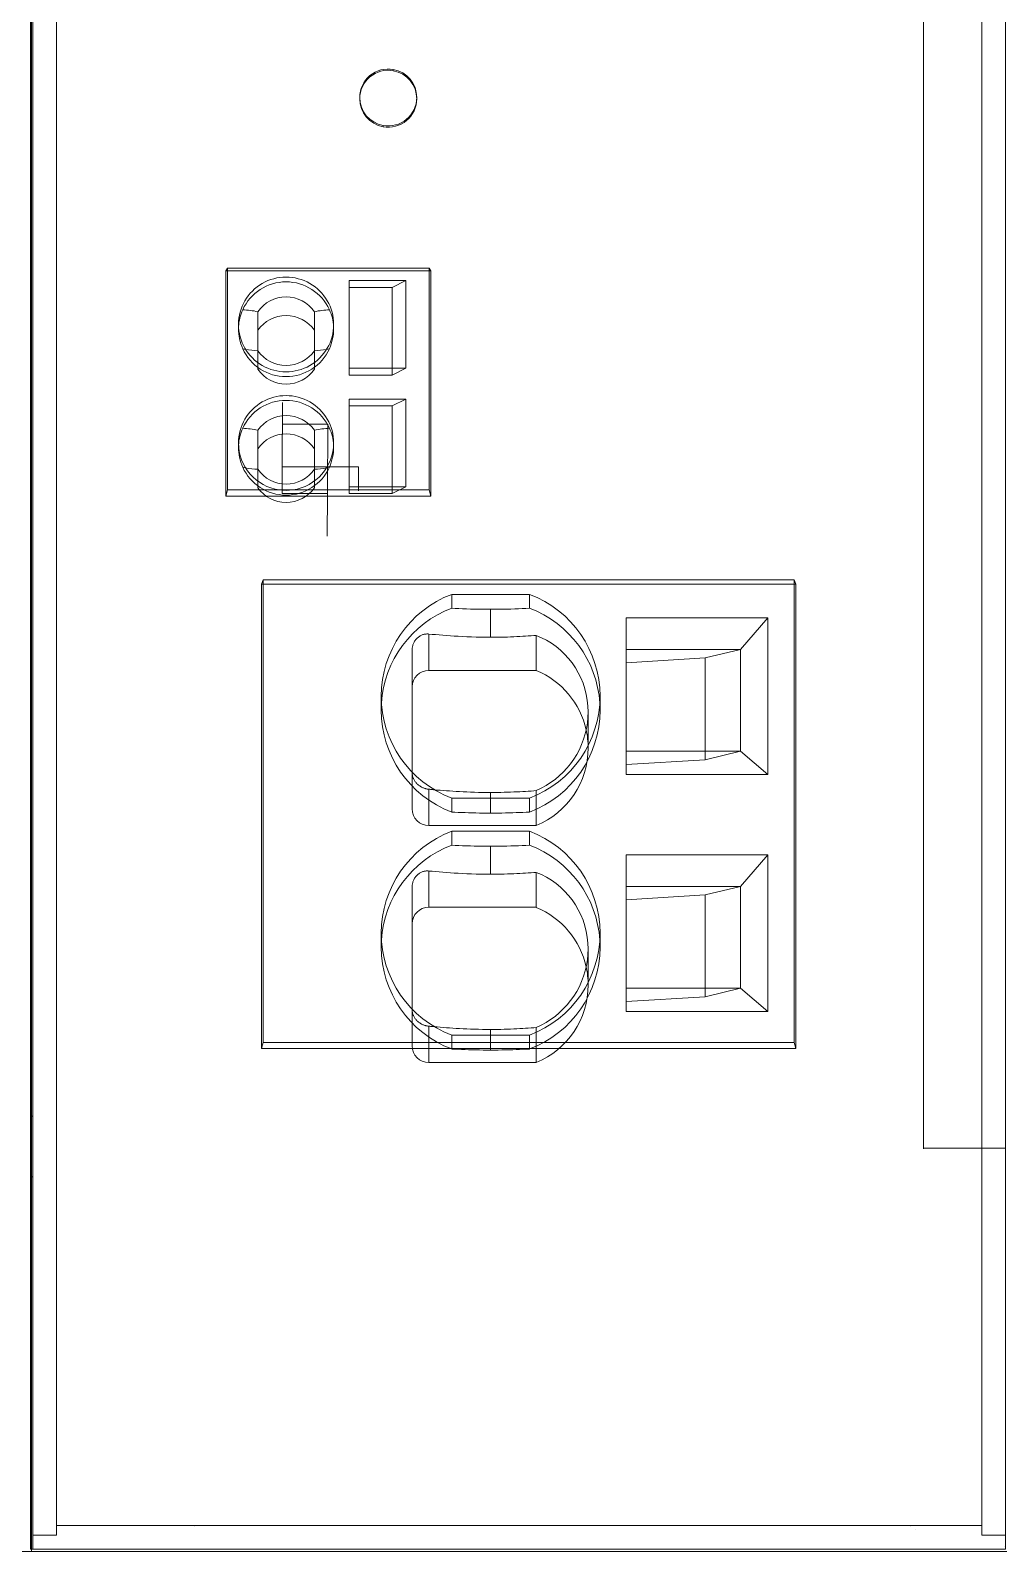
# Model space of a CAD drawing. Header units: millimetres. Extents: x 4137 to 6698, y 1400 to 3585.
# Drawn here: x 4510.7 to 4551.7, y 2530.6 to 2594.6 of the extents above; entities that cross this region are included whole.
import ezdxf

# ---------------------------------------------------------------- set-up
doc = ezdxf.new("R2010")
doc.units = ezdxf.units.MM
doc.layers.add('000-SI-Oprema', color=30, linetype='Continuous', lineweight=0)

msp = doc.modelspace()

# ---------------------------------------------------------------- linework, layer by layer
at = {"layer": '000-SI-Oprema', "color": 0, "linetype": 'ByBlock', "lineweight": 0}
for p, q in [((4510.68, 2660.745), (4510.68, 2530.745)), ((4510.68, 2549.295), (4510.68, 2660.745)), ((4510.728, 2530.646), (4510.728, 2660.646)), ((4510.728, 2549.195), (4510.728, 2660.646)), ((4510.728, 2660.646), (4510.728, 2530.646)), ((4510.728, 2549.195), (4510.728, 2660.646)), ((4510.776, 2660.546), (4510.776, 2547.605)), ((4548.226, 2660.546), (4548.226, 2547.605)), ((4551.676, 2660.546), (4551.676, 2547.604)), ((4511.776, 2660.044), (4511.776, 2548.761)), ((4550.676, 2548.761), (4550.676, 2660.071)), ((4525.937, 2592.897), (4525.937, 2592.951)), ((4524.523, 2591.774), (4524.523, 2591.721)), ((4526.923, 2591.774), (4526.923, 2591.721)), ((4525.508, 2590.544), (4525.508, 2590.598)), ((4518.889, 2584.487), (4518.964, 2584.596)), ((4518.964, 2584.487), (4518.889, 2584.487)), ((4518.889, 2584.487), (4518.889, 2575.02)), ((4518.964, 2584.596), (4527.437, 2584.596)), ((4518.964, 2575.277), (4518.964, 2584.596)), ((4527.437, 2584.487), (4518.964, 2584.487)), ((4527.512, 2584.487), (4527.437, 2584.596)), ((4527.437, 2584.596), (4527.437, 2575.277)), ((4527.512, 2584.487), (4527.437, 2584.487)), ((4527.512, 2575.02), (4527.512, 2584.487)), ((4524.078, 2584.074), (4524.078, 2580.388)), ((4526.461, 2584.074), (4524.078, 2584.074)), ((4525.886, 2583.789), (4524.078, 2583.789)), ((4526.461, 2584.074), (4525.886, 2583.789)), ((4525.886, 2583.789), (4525.886, 2580.388)), ((4526.461, 2584.074), (4526.461, 2580.388)), ((4519.428, 2582.053), (4519.428, 2582.231)), ((4520.238, 2581.125), (4520.238, 2582.767)), ((4522.617, 2582.767), (4522.617, 2581.125)), ((4523.428, 2582.053), (4523.428, 2582.231)), ((4520.238, 2581.125), (4520.238, 2580.348)), ((4522.617, 2581.125), (4522.617, 2580.348)), ((4526.461, 2580.388), (4524.078, 2580.388)), ((4524.078, 2580.103), (4524.078, 2580.388)), ((4525.886, 2580.388), (4525.886, 2580.103)), ((4525.886, 2580.103), (4526.461, 2580.388)), ((4525.886, 2580.103), (4524.078, 2580.103)), ((4524.078, 2579.093), (4524.078, 2575.407)), ((4526.461, 2579.093), (4524.078, 2579.093)), ((4526.461, 2579.093), (4525.886, 2578.808)), ((4526.461, 2579.093), (4526.461, 2575.407)), ((4521.275, 2578.946), (4521.262, 2576.246)), ((4521.275, 2578.946), (4521.275, 2578.946)), ((4525.886, 2578.808), (4524.078, 2578.808)), ((4525.886, 2578.808), (4525.886, 2575.407)), ((4520.238, 2576.144), (4520.238, 2577.786)), ((4521.271, 2578.039), (4523.179, 2578.039)), ((4522.617, 2577.786), (4522.617, 2576.144)), ((4523.166, 2575.131), (4523.179, 2578.039)), ((4519.428, 2577.072), (4519.428, 2577.25)), ((4523.428, 2577.072), (4523.428, 2577.25)), ((4520.238, 2575.367), (4520.238, 2576.144)), ((4521.258, 2575.282), (4521.262, 2576.246)), ((4521.262, 2576.246), (4521.262, 2576.246)), ((4521.262, 2576.246), (4524.475, 2576.246)), ((4522.617, 2575.367), (4522.617, 2576.144)), ((4524.475, 2576.246), (4524.475, 2576.246)), ((4524.475, 2576.246), (4524.475, 2575.282)), ((4518.964, 2575.277), (4518.889, 2575.02)), ((4527.437, 2575.277), (4518.964, 2575.277)), ((4521.257, 2575.131), (4521.258, 2575.282)), ((4526.461, 2575.407), (4524.078, 2575.407)), ((4524.078, 2575.122), (4524.078, 2575.407)), ((4524.475, 2575.282), (4524.475, 2575.239)), ((4525.886, 2575.407), (4525.886, 2575.122)), ((4525.886, 2575.122), (4526.461, 2575.407)), ((4527.512, 2575.02), (4527.437, 2575.277)), ((4518.889, 2575.02), (4527.512, 2575.02)), ((4523.166, 2575.131), (4521.257, 2575.131)), ((4523.158, 2573.329), (4523.166, 2575.082)), ((4523.166, 2575.131), (4523.166, 2575.082)), ((4525.886, 2575.122), (4524.078, 2575.122)), ((4520.464, 2571.493), (4520.388, 2571.308)), ((4520.464, 2571.493), (4520.464, 2552.053)), ((4520.464, 2571.493), (4542.787, 2571.493)), ((4542.787, 2571.493), (4542.863, 2571.308)), ((4542.787, 2571.493), (4542.787, 2552.053)), ((4520.39, 2551.796), (4520.388, 2571.308)), ((4520.388, 2571.308), (4520.464, 2571.308)), ((4520.464, 2571.308), (4542.787, 2571.308)), ((4531.662, 2570.886), (4528.394, 2570.886)), ((4528.394, 2570.886), (4528.394, 2570.302)), ((4531.662, 2570.886), (4531.662, 2570.302)), ((4542.787, 2571.308), (4542.863, 2571.308)), ((4542.862, 2551.796), (4542.863, 2571.308)), ((4528.394, 2570.302), (4528.543, 2570.295)), ((4528.543, 2570.295), (4528.696, 2570.288)), ((4528.696, 2570.288), (4528.852, 2570.281)), ((4528.852, 2570.281), (4529.012, 2570.275)), ((4529.012, 2570.275), (4529.175, 2570.27)), ((4529.175, 2570.27), (4529.341, 2570.265)), ((4529.341, 2570.265), (4529.51, 2570.262)), ((4529.51, 2570.262), (4529.682, 2570.259)), ((4529.682, 2570.259), (4529.854, 2570.258)), ((4529.854, 2570.258), (4530.028, 2570.257)), ((4530.028, 2570.257), (4530.201, 2570.258)), ((4530.028, 2569.081), (4530.028, 2570.257)), ((4530.201, 2570.258), (4530.374, 2570.259)), ((4530.374, 2570.259), (4530.545, 2570.262)), ((4530.545, 2570.262), (4530.714, 2570.265)), ((4530.714, 2570.265), (4530.88, 2570.27)), ((4530.88, 2570.27), (4531.043, 2570.275)), ((4531.043, 2570.275), (4531.203, 2570.281)), ((4531.203, 2570.281), (4531.359, 2570.288)), ((4531.359, 2570.288), (4531.512, 2570.295)), ((4531.512, 2570.295), (4531.662, 2570.302)), ((4535.728, 2563.311), (4535.728, 2569.895)), ((4541.682, 2569.895), (4535.728, 2569.895)), ((4540.528, 2568.57), (4541.682, 2569.895)), ((4541.682, 2569.895), (4541.682, 2563.311)), ((4526.773, 2568.788), (4526.763, 2568.757)), ((4526.785, 2568.819), (4526.773, 2568.788)), ((4526.799, 2568.85), (4526.785, 2568.819)), ((4526.815, 2568.882), (4526.799, 2568.85)), ((4526.832, 2568.912), (4526.815, 2568.882)), ((4526.852, 2568.943), (4526.832, 2568.912)), ((4526.873, 2568.972), (4526.852, 2568.943)), ((4526.896, 2569.001), (4526.873, 2568.972)), ((4526.921, 2569.029), (4526.896, 2569.001)), ((4526.947, 2569.055), (4526.921, 2569.029)), ((4526.975, 2569.079), (4526.947, 2569.055)), ((4527.003, 2569.101), (4526.975, 2569.079)), ((4527.032, 2569.121), (4527.003, 2569.101)), ((4527.061, 2569.139), (4527.032, 2569.121)), ((4527.091, 2569.155), (4527.061, 2569.139)), ((4527.121, 2569.17), (4527.091, 2569.155)), ((4527.151, 2569.182), (4527.121, 2569.17)), ((4527.181, 2569.192), (4527.151, 2569.182)), ((4527.21, 2569.201), (4527.181, 2569.192)), ((4527.239, 2569.208), (4527.21, 2569.201)), ((4527.267, 2569.213), (4527.239, 2569.208)), ((4527.295, 2569.217), (4527.267, 2569.213)), ((4527.323, 2569.219), (4527.295, 2569.217)), ((4527.35, 2569.221), (4527.323, 2569.219)), ((4527.376, 2569.221), (4527.35, 2569.221)), ((4527.402, 2569.22), (4527.376, 2569.221)), ((4527.428, 2569.218), (4527.402, 2569.22)), ((4527.428, 2569.218), (4527.571, 2569.205)), ((4527.428, 2569.218), (4527.428, 2567.691)), ((4527.571, 2569.205), (4527.716, 2569.192)), ((4527.716, 2569.192), (4527.865, 2569.179)), ((4527.865, 2569.179), (4528.017, 2569.167)), ((4528.017, 2569.167), (4528.174, 2569.155)), ((4528.174, 2569.155), (4528.334, 2569.144)), ((4528.334, 2569.144), (4528.499, 2569.133)), ((4528.499, 2569.133), (4528.67, 2569.122)), ((4528.67, 2569.122), (4528.847, 2569.112)), ((4528.847, 2569.112), (4529.03, 2569.104)), ((4529.03, 2569.104), (4529.218, 2569.096)), ((4529.218, 2569.096), (4529.414, 2569.09)), ((4529.414, 2569.09), (4529.615, 2569.085)), ((4529.615, 2569.085), (4529.82, 2569.082)), ((4529.82, 2569.082), (4530.028, 2569.081)), ((4530.028, 2569.081), (4530.172, 2569.082)), ((4530.172, 2569.082), (4530.315, 2569.083)), ((4530.315, 2569.083), (4530.457, 2569.086)), ((4530.457, 2569.086), (4530.598, 2569.089)), ((4530.598, 2569.089), (4530.735, 2569.093)), ((4530.735, 2569.093), (4530.869, 2569.097)), ((4530.869, 2569.097), (4531, 2569.103)), ((4531, 2569.103), (4531.128, 2569.109)), ((4531.128, 2569.109), (4531.253, 2569.115)), ((4531.253, 2569.115), (4531.376, 2569.122)), ((4531.376, 2569.122), (4531.495, 2569.129)), ((4531.495, 2569.129), (4531.612, 2569.136)), ((4531.612, 2569.136), (4531.726, 2569.144)), ((4531.726, 2569.144), (4531.838, 2569.152)), ((4531.838, 2569.152), (4531.948, 2569.16)), ((4531.948, 2569.16), (4531.948, 2567.691)), ((4532.168, 2569.064), (4531.948, 2569.16)), ((4532.38, 2568.953), (4532.168, 2569.064)), ((4532.585, 2568.828), (4532.38, 2568.953)), ((4532.78, 2568.689), (4532.585, 2568.828)), ((4526.729, 2568.577), (4526.728, 2568.549)), ((4526.728, 2568.549), (4526.728, 2568.522)), ((4526.728, 2568.344), (4526.728, 2568.522)), ((4526.728, 2568.163), (4526.728, 2568.344)), ((4526.728, 2567.979), (4526.728, 2568.163)), ((4526.732, 2568.606), (4526.729, 2568.577)), ((4526.736, 2568.635), (4526.732, 2568.606)), ((4526.74, 2568.665), (4526.736, 2568.635)), ((4526.746, 2568.695), (4526.74, 2568.665)), ((4526.754, 2568.726), (4526.746, 2568.695)), ((4526.763, 2568.757), (4526.754, 2568.726)), ((4532.965, 2568.536), (4532.78, 2568.689)), ((4533.14, 2568.37), (4532.965, 2568.536)), ((4533.303, 2568.192), (4533.14, 2568.37)), ((4533.454, 2568.002), (4533.303, 2568.192)), ((4535.728, 2568.57), (4540.528, 2568.57)), ((4539.043, 2568.215), (4535.728, 2568.012)), ((4539.043, 2568.215), (4540.528, 2568.57)), ((4539.043, 2564.287), (4539.043, 2568.215)), ((4540.528, 2564.287), (4540.528, 2568.57)), ((4526.728, 2567.79), (4526.728, 2567.979)), ((4526.728, 2567.596), (4526.728, 2567.79)), ((4526.728, 2567.397), (4526.728, 2567.596)), ((4531.948, 2567.691), (4527.428, 2567.691)), ((4533.591, 2567.801), (4533.454, 2568.002)), ((4533.714, 2567.591), (4533.591, 2567.801)), ((4533.822, 2567.372), (4533.714, 2567.591)), ((4526.728, 2567.193), (4526.728, 2567.397)), ((4526.728, 2566.981), (4526.728, 2567.193)), ((4526.728, 2566.762), (4526.728, 2566.981)), ((4533.914, 2567.146), (4533.822, 2567.372)), ((4533.99, 2566.914), (4533.914, 2567.146)), ((4534.05, 2566.677), (4533.99, 2566.914)), ((4525.428, 2566.603), (4525.428, 2566.019)), ((4526.728, 2566.538), (4526.728, 2566.762)), ((4526.728, 2566.309), (4526.728, 2566.538)), ((4526.728, 2566.076), (4526.728, 2566.309)), ((4534.093, 2566.436), (4534.05, 2566.677)), ((4534.119, 2566.191), (4534.093, 2566.436)), ((4534.628, 2566.019), (4534.628, 2566.603)), ((4526.728, 2565.838), (4526.728, 2566.076)), ((4526.728, 2565.603), (4526.728, 2565.838)), ((4526.728, 2565.376), (4526.728, 2565.603)), ((4534.096, 2565.477), (4534.12, 2565.709)), ((4534.128, 2565.943), (4534.119, 2566.191)), ((4534.12, 2565.709), (4534.128, 2565.943)), ((4534.128, 2564.428), (4534.128, 2565.943)), ((4526.728, 2565.157), (4526.728, 2565.376)), ((4526.728, 2564.948), (4526.728, 2565.157)), ((4526.728, 2564.747), (4526.728, 2564.948)), ((4533.937, 2564.797), (4534.005, 2565.02)), ((4534.005, 2565.02), (4534.058, 2565.247)), ((4534.058, 2565.247), (4534.096, 2565.477)), ((4526.728, 2564.556), (4526.728, 2564.747)), ((4526.728, 2564.373), (4526.728, 2564.556)), ((4526.728, 2564.198), (4526.728, 2564.373)), ((4533.648, 2564.159), (4533.758, 2564.365)), ((4533.758, 2564.365), (4533.854, 2564.578)), ((4533.854, 2564.578), (4533.937, 2564.797)), ((4535.728, 2564.287), (4540.528, 2564.287)), ((4539.043, 2563.931), (4539.043, 2564.287)), ((4539.043, 2563.931), (4540.528, 2564.287)), ((4541.682, 2563.311), (4540.528, 2564.287)), ((4526.728, 2564.03), (4526.728, 2564.198)), ((4526.728, 2563.867), (4526.728, 2564.03)), ((4526.728, 2563.71), (4526.728, 2563.867)), ((4526.728, 2563.558), (4526.728, 2563.71)), ((4533.241, 2563.587), (4533.388, 2563.768)), ((4533.388, 2563.768), (4533.524, 2563.959)), ((4533.524, 2563.959), (4533.648, 2564.159)), ((4539.043, 2563.931), (4535.728, 2563.729)), ((4526.728, 2563.41), (4526.728, 2563.558)), ((4526.728, 2563.407), (4526.728, 2563.41)), ((4526.728, 2563.404), (4526.728, 2563.407)), ((4526.728, 2563.401), (4526.728, 2563.404)), ((4526.728, 2563.398), (4526.728, 2563.401)), ((4526.728, 2563.394), (4526.728, 2563.398)), ((4526.728, 2563.391), (4526.728, 2563.394)), ((4526.728, 2563.391), (4526.728, 2563.37)), ((4526.728, 2563.391), (4526.728, 2561.863)), ((4526.728, 2563.37), (4526.729, 2563.349)), ((4526.729, 2563.349), (4526.731, 2563.327)), ((4526.731, 2563.327), (4526.734, 2563.305)), ((4526.734, 2563.305), (4526.738, 2563.283)), ((4526.738, 2563.283), (4526.742, 2563.26)), ((4526.742, 2563.26), (4526.748, 2563.236)), ((4526.748, 2563.236), (4526.755, 2563.212)), ((4526.755, 2563.212), (4526.763, 2563.188)), ((4526.763, 2563.188), (4526.773, 2563.163)), ((4526.773, 2563.163), (4526.784, 2563.138)), ((4526.784, 2563.138), (4526.796, 2563.112)), ((4526.796, 2563.112), (4526.809, 2563.086)), ((4526.809, 2563.086), (4526.825, 2563.06)), ((4526.825, 2563.06), (4526.841, 2563.035)), ((4526.841, 2563.035), (4526.859, 2563.009)), ((4526.859, 2563.009), (4526.879, 2562.984)), ((4532.551, 2562.971), (4532.737, 2563.108)), ((4532.737, 2563.108), (4532.915, 2563.257)), ((4532.915, 2563.257), (4533.083, 2563.417)), ((4533.083, 2563.417), (4533.241, 2563.587)), ((4535.728, 2563.311), (4541.682, 2563.311)), ((4526.879, 2562.984), (4526.9, 2562.959)), ((4526.9, 2562.959), (4526.922, 2562.935)), ((4526.922, 2562.935), (4526.946, 2562.911)), ((4526.946, 2562.911), (4526.97, 2562.889)), ((4526.97, 2562.889), (4526.996, 2562.868)), ((4526.996, 2562.868), (4527.021, 2562.848)), ((4527.021, 2562.848), (4527.048, 2562.83)), ((4527.048, 2562.83), (4527.074, 2562.812)), ((4527.074, 2562.812), (4527.101, 2562.796)), ((4527.101, 2562.796), (4527.128, 2562.782)), ((4527.128, 2562.782), (4527.155, 2562.768)), ((4527.155, 2562.768), (4527.181, 2562.756)), ((4527.181, 2562.756), (4527.208, 2562.746)), ((4527.208, 2562.746), (4527.234, 2562.736)), ((4527.234, 2562.736), (4527.259, 2562.727)), ((4527.259, 2562.727), (4527.285, 2562.72)), ((4527.285, 2562.72), (4527.31, 2562.713)), ((4527.31, 2562.713), (4527.334, 2562.708)), ((4527.334, 2562.708), (4527.358, 2562.703)), ((4527.358, 2562.703), (4527.382, 2562.699)), ((4527.382, 2562.699), (4527.405, 2562.696)), ((4527.405, 2562.696), (4527.428, 2562.693)), ((4527.466, 2562.69), (4527.428, 2562.693)), ((4527.428, 2562.693), (4527.428, 2561.166)), ((4527.505, 2562.686), (4527.466, 2562.69)), ((4527.545, 2562.682), (4527.505, 2562.686)), ((4527.584, 2562.679), (4527.545, 2562.682)), ((4527.624, 2562.675), (4527.584, 2562.679)), ((4527.664, 2562.672), (4527.624, 2562.675)), ((4527.787, 2562.661), (4527.664, 2562.672)), ((4527.912, 2562.65), (4527.787, 2562.661)), ((4528.04, 2562.64), (4527.912, 2562.65)), ((4528.171, 2562.63), (4528.04, 2562.64)), ((4528.304, 2562.621), (4528.171, 2562.63)), ((4528.441, 2562.611), (4528.304, 2562.621)), ((4528.582, 2562.602), (4528.441, 2562.611)), ((4528.726, 2562.594), (4528.582, 2562.602)), ((4528.874, 2562.586), (4528.726, 2562.594)), ((4529.027, 2562.579), (4528.874, 2562.586)), ((4529.184, 2562.572), (4529.027, 2562.579)), ((4529.347, 2562.567), (4529.184, 2562.572)), ((4529.513, 2562.562), (4529.347, 2562.567)), ((4529.682, 2562.559), (4529.513, 2562.562)), ((4529.853, 2562.557), (4529.682, 2562.559)), ((4530.028, 2562.556), (4529.853, 2562.557)), ((4530.173, 2562.557), (4530.028, 2562.556)), ((4530.028, 2562.556), (4530.028, 2562.319)), ((4530.316, 2562.558), (4530.173, 2562.557)), ((4530.458, 2562.561), (4530.316, 2562.558)), ((4530.597, 2562.564), (4530.458, 2562.561)), ((4530.734, 2562.568), (4530.597, 2562.564)), ((4530.869, 2562.572), (4530.734, 2562.568)), ((4531, 2562.578), (4530.869, 2562.572)), ((4531.129, 2562.583), (4531, 2562.578)), ((4531.254, 2562.59), (4531.129, 2562.583)), ((4531.376, 2562.597), (4531.254, 2562.59)), ((4531.495, 2562.604), (4531.376, 2562.597)), ((4531.612, 2562.611), (4531.495, 2562.604)), ((4531.726, 2562.619), (4531.612, 2562.611)), ((4531.838, 2562.627), (4531.726, 2562.619)), ((4531.948, 2562.635), (4531.838, 2562.627)), ((4531.948, 2562.635), (4532.156, 2562.734)), ((4531.948, 2562.635), (4531.948, 2561.166)), ((4532.156, 2562.734), (4532.357, 2562.847)), ((4532.357, 2562.847), (4532.551, 2562.971)), ((4528.394, 2562.319), (4528.394, 2561.735)), ((4528.394, 2562.319), (4531.662, 2562.319)), ((4528.529, 2561.728), (4528.394, 2561.735)), ((4528.668, 2561.722), (4528.529, 2561.728)), ((4530.028, 2562.319), (4530.028, 2561.69)), ((4531.526, 2561.728), (4531.387, 2561.722)), ((4531.662, 2561.735), (4531.526, 2561.728)), ((4531.662, 2562.319), (4531.662, 2561.735)), ((4527.428, 2561.166), (4531.948, 2561.166)), ((4528.809, 2561.715), (4528.668, 2561.722)), ((4528.954, 2561.71), (4528.809, 2561.715)), ((4529.101, 2561.705), (4528.954, 2561.71)), ((4529.25, 2561.7), (4529.101, 2561.705)), ((4529.402, 2561.697), (4529.25, 2561.7)), ((4529.556, 2561.694), (4529.402, 2561.697)), ((4529.713, 2561.692), (4529.556, 2561.694)), ((4529.87, 2561.69), (4529.713, 2561.692)), ((4530.028, 2561.69), (4529.87, 2561.69)), ((4530.186, 2561.69), (4530.028, 2561.69)), ((4530.343, 2561.692), (4530.186, 2561.69)), ((4530.498, 2561.694), (4530.343, 2561.692)), ((4530.652, 2561.697), (4530.498, 2561.694)), ((4530.805, 2561.7), (4530.652, 2561.697)), ((4530.955, 2561.705), (4530.805, 2561.7)), ((4531.102, 2561.71), (4530.955, 2561.705)), ((4531.246, 2561.715), (4531.102, 2561.71)), ((4531.387, 2561.722), (4531.246, 2561.715)), ((4531.662, 2560.924), (4528.394, 2560.924)), ((4528.394, 2560.924), (4528.394, 2560.341)), ((4531.662, 2560.924), (4531.662, 2560.341)), ((4528.394, 2560.341), (4528.543, 2560.333)), ((4528.543, 2560.333), (4528.696, 2560.326)), ((4528.696, 2560.326), (4528.852, 2560.319)), ((4528.852, 2560.319), (4529.012, 2560.313)), ((4529.012, 2560.313), (4529.175, 2560.308)), ((4529.175, 2560.308), (4529.341, 2560.303)), ((4529.341, 2560.303), (4529.51, 2560.3)), ((4529.51, 2560.3), (4529.682, 2560.297)), ((4529.682, 2560.297), (4529.854, 2560.296)), ((4529.854, 2560.296), (4530.028, 2560.295)), ((4530.028, 2560.295), (4530.201, 2560.296)), ((4530.028, 2559.119), (4530.028, 2560.295)), ((4530.201, 2560.296), (4530.374, 2560.297)), ((4530.374, 2560.297), (4530.545, 2560.3)), ((4530.545, 2560.3), (4530.714, 2560.303)), ((4530.714, 2560.303), (4530.88, 2560.308)), ((4530.88, 2560.308), (4531.043, 2560.313)), ((4531.043, 2560.313), (4531.203, 2560.319)), ((4531.203, 2560.319), (4531.359, 2560.326)), ((4531.359, 2560.326), (4531.512, 2560.333)), ((4531.512, 2560.333), (4531.662, 2560.341)), ((4535.728, 2553.349), (4535.728, 2559.933)), ((4541.682, 2559.933), (4535.728, 2559.933)), ((4540.528, 2558.608), (4541.682, 2559.933)), ((4541.682, 2559.933), (4541.682, 2553.349)), ((4527.061, 2559.177), (4527.032, 2559.159)), ((4527.091, 2559.194), (4527.061, 2559.177)), ((4527.121, 2559.208), (4527.091, 2559.194)), ((4527.151, 2559.22), (4527.121, 2559.208)), ((4527.181, 2559.23), (4527.151, 2559.22)), ((4527.21, 2559.239), (4527.181, 2559.23)), ((4527.239, 2559.246), (4527.21, 2559.239)), ((4527.267, 2559.251), (4527.239, 2559.246)), ((4527.295, 2559.255), (4527.267, 2559.251)), ((4527.323, 2559.257), (4527.295, 2559.255)), ((4527.35, 2559.259), (4527.323, 2559.257)), ((4527.376, 2559.259), (4527.35, 2559.259)), ((4527.402, 2559.258), (4527.376, 2559.259)), ((4527.428, 2559.256), (4527.402, 2559.258)), ((4527.428, 2559.256), (4527.428, 2557.729)), ((4527.428, 2559.256), (4527.571, 2559.243)), ((4527.571, 2559.243), (4527.716, 2559.23)), ((4527.716, 2559.23), (4527.865, 2559.217)), ((4527.865, 2559.217), (4528.017, 2559.205)), ((4528.017, 2559.205), (4528.174, 2559.193)), ((4528.174, 2559.193), (4528.334, 2559.182)), ((4528.334, 2559.182), (4528.499, 2559.171)), ((4528.499, 2559.171), (4528.67, 2559.16)), ((4531.495, 2559.167), (4531.612, 2559.174)), ((4531.612, 2559.174), (4531.726, 2559.182)), ((4531.726, 2559.182), (4531.838, 2559.19)), ((4531.838, 2559.19), (4531.948, 2559.198)), ((4532.168, 2559.102), (4531.948, 2559.198)), ((4531.948, 2559.198), (4531.948, 2557.729)), ((4526.729, 2558.615), (4526.728, 2558.587)), ((4526.728, 2558.587), (4526.728, 2558.56)), ((4526.728, 2558.382), (4526.728, 2558.56)), ((4526.732, 2558.644), (4526.729, 2558.615)), ((4526.736, 2558.673), (4526.732, 2558.644)), ((4526.74, 2558.703), (4526.736, 2558.673)), ((4526.746, 2558.733), (4526.74, 2558.703)), ((4526.754, 2558.764), (4526.746, 2558.733)), ((4526.763, 2558.795), (4526.754, 2558.764)), ((4526.773, 2558.826), (4526.763, 2558.795)), ((4526.785, 2558.857), (4526.773, 2558.826)), ((4526.799, 2558.888), (4526.785, 2558.857)), ((4526.815, 2558.92), (4526.799, 2558.888)), ((4526.832, 2558.951), (4526.815, 2558.92)), ((4526.852, 2558.981), (4526.832, 2558.951)), ((4526.873, 2559.01), (4526.852, 2558.981)), ((4526.896, 2559.039), (4526.873, 2559.01)), ((4526.921, 2559.067), (4526.896, 2559.039)), ((4526.947, 2559.093), (4526.921, 2559.067)), ((4526.975, 2559.117), (4526.947, 2559.093)), ((4527.003, 2559.139), (4526.975, 2559.117)), ((4527.032, 2559.159), (4527.003, 2559.139)), ((4528.67, 2559.16), (4528.847, 2559.151)), ((4528.847, 2559.151), (4529.03, 2559.142)), ((4529.03, 2559.142), (4529.218, 2559.134)), ((4529.218, 2559.134), (4529.414, 2559.128)), ((4529.414, 2559.128), (4529.615, 2559.123)), ((4529.615, 2559.123), (4529.82, 2559.12)), ((4529.82, 2559.12), (4530.028, 2559.119)), ((4530.028, 2559.119), (4530.172, 2559.12)), ((4530.172, 2559.12), (4530.315, 2559.121)), ((4530.315, 2559.121), (4530.457, 2559.124)), ((4530.457, 2559.124), (4530.598, 2559.127)), ((4530.598, 2559.127), (4530.735, 2559.131)), ((4530.735, 2559.131), (4530.869, 2559.135)), ((4530.869, 2559.135), (4531, 2559.141)), ((4531, 2559.141), (4531.128, 2559.147)), ((4531.128, 2559.147), (4531.253, 2559.153)), ((4531.253, 2559.153), (4531.376, 2559.16)), ((4531.376, 2559.16), (4531.495, 2559.167)), ((4532.38, 2558.991), (4532.168, 2559.102)), ((4532.585, 2558.866), (4532.38, 2558.991)), ((4532.78, 2558.727), (4532.585, 2558.866)), ((4532.965, 2558.574), (4532.78, 2558.727)), ((4533.14, 2558.408), (4532.965, 2558.574)), ((4535.728, 2558.608), (4540.528, 2558.608)), ((4539.043, 2558.253), (4540.528, 2558.608)), ((4540.528, 2554.325), (4540.528, 2558.608)), ((4526.728, 2558.201), (4526.728, 2558.382)), ((4526.728, 2558.017), (4526.728, 2558.201)), ((4526.728, 2557.828), (4526.728, 2558.017)), ((4533.303, 2558.23), (4533.14, 2558.408)), ((4533.454, 2558.04), (4533.303, 2558.23)), ((4533.591, 2557.839), (4533.454, 2558.04)), ((4539.043, 2558.253), (4535.728, 2558.05)), ((4539.043, 2554.325), (4539.043, 2558.253)), ((4526.728, 2557.634), (4526.728, 2557.828)), ((4526.728, 2557.435), (4526.728, 2557.634)), ((4526.728, 2557.231), (4526.728, 2557.435)), ((4531.948, 2557.729), (4527.428, 2557.729)), ((4533.714, 2557.629), (4533.591, 2557.839)), ((4533.822, 2557.41), (4533.714, 2557.629)), ((4533.914, 2557.184), (4533.822, 2557.41)), ((4525.428, 2556.641), (4525.428, 2556.057)), ((4526.728, 2557.019), (4526.728, 2557.231)), ((4526.728, 2556.8), (4526.728, 2557.019)), ((4526.728, 2556.576), (4526.728, 2556.8)), ((4533.99, 2556.953), (4533.914, 2557.184)), ((4534.05, 2556.715), (4533.99, 2556.953)), ((4534.093, 2556.474), (4534.05, 2556.715)), ((4534.628, 2556.057), (4534.628, 2556.641)), ((4526.728, 2556.347), (4526.728, 2556.576)), ((4526.728, 2556.114), (4526.728, 2556.347)), ((4526.728, 2555.876), (4526.728, 2556.114)), ((4534.119, 2556.229), (4534.093, 2556.474)), ((4534.128, 2555.981), (4534.119, 2556.229)), ((4534.12, 2555.747), (4534.128, 2555.981)), ((4534.128, 2554.466), (4534.128, 2555.981)), ((4526.728, 2555.641), (4526.728, 2555.876)), ((4526.728, 2555.414), (4526.728, 2555.641)), ((4526.728, 2555.196), (4526.728, 2555.414)), ((4534.058, 2555.285), (4534.096, 2555.515)), ((4534.096, 2555.515), (4534.12, 2555.747)), ((4526.728, 2554.986), (4526.728, 2555.196)), ((4526.728, 2554.785), (4526.728, 2554.986)), ((4526.728, 2554.594), (4526.728, 2554.785)), ((4533.854, 2554.616), (4533.937, 2554.835)), ((4533.937, 2554.835), (4534.005, 2555.058)), ((4534.005, 2555.058), (4534.058, 2555.285)), ((4526.728, 2554.411), (4526.728, 2554.594)), ((4526.728, 2554.236), (4526.728, 2554.411)), ((4526.728, 2554.068), (4526.728, 2554.236)), ((4526.728, 2553.905), (4526.728, 2554.068)), ((4533.524, 2553.997), (4533.648, 2554.197)), ((4533.648, 2554.197), (4533.758, 2554.403)), ((4533.758, 2554.403), (4533.854, 2554.616)), ((4535.728, 2554.325), (4540.528, 2554.325)), ((4539.043, 2553.969), (4539.043, 2554.325)), ((4539.043, 2553.969), (4540.528, 2554.325)), ((4541.682, 2553.349), (4540.528, 2554.325)), ((4526.728, 2553.748), (4526.728, 2553.905)), ((4526.728, 2553.596), (4526.728, 2553.748)), ((4526.728, 2553.448), (4526.728, 2553.596)), ((4526.728, 2553.445), (4526.728, 2553.448)), ((4526.728, 2553.442), (4526.728, 2553.445)), ((4526.728, 2553.439), (4526.728, 2553.442)), ((4526.728, 2553.436), (4526.728, 2553.439)), ((4526.728, 2553.432), (4526.728, 2553.436)), ((4526.728, 2553.429), (4526.728, 2553.432)), ((4526.728, 2553.429), (4526.728, 2551.901)), ((4526.728, 2553.429), (4526.728, 2553.408)), ((4532.915, 2553.295), (4533.083, 2553.455)), ((4533.083, 2553.455), (4533.241, 2553.625)), ((4533.241, 2553.625), (4533.388, 2553.806)), ((4533.388, 2553.806), (4533.524, 2553.997)), ((4539.043, 2553.969), (4535.728, 2553.767)), ((4526.728, 2553.408), (4526.729, 2553.387)), ((4526.729, 2553.387), (4526.731, 2553.366)), ((4526.731, 2553.366), (4526.734, 2553.343)), ((4526.734, 2553.343), (4526.738, 2553.321)), ((4526.738, 2553.321), (4526.742, 2553.298)), ((4526.742, 2553.298), (4526.748, 2553.274)), ((4526.748, 2553.274), (4526.755, 2553.25)), ((4526.755, 2553.25), (4526.763, 2553.226)), ((4526.763, 2553.226), (4526.773, 2553.201)), ((4526.773, 2553.201), (4526.784, 2553.176)), ((4526.784, 2553.176), (4526.796, 2553.15)), ((4526.796, 2553.15), (4526.809, 2553.124)), ((4526.809, 2553.124), (4526.825, 2553.099)), ((4526.825, 2553.099), (4526.841, 2553.073)), ((4526.841, 2553.073), (4526.859, 2553.047)), ((4526.859, 2553.047), (4526.879, 2553.022)), ((4526.879, 2553.022), (4526.9, 2552.997)), ((4526.9, 2552.997), (4526.922, 2552.973)), ((4526.922, 2552.973), (4526.946, 2552.949)), ((4526.946, 2552.949), (4526.97, 2552.927)), ((4526.97, 2552.927), (4526.996, 2552.906)), ((4526.996, 2552.906), (4527.021, 2552.886)), ((4527.021, 2552.886), (4527.048, 2552.868)), ((4527.048, 2552.868), (4527.074, 2552.85)), ((4527.074, 2552.85), (4527.101, 2552.834)), ((4527.101, 2552.834), (4527.128, 2552.82)), ((4527.128, 2552.82), (4527.155, 2552.806)), ((4527.155, 2552.806), (4527.181, 2552.794)), ((4527.181, 2552.794), (4527.208, 2552.784)), ((4527.208, 2552.784), (4527.234, 2552.774)), ((4532.156, 2552.772), (4532.357, 2552.885)), ((4532.357, 2552.885), (4532.551, 2553.009)), ((4532.551, 2553.009), (4532.737, 2553.146)), ((4532.737, 2553.146), (4532.915, 2553.295)), ((4535.728, 2553.349), (4541.682, 2553.349)), ((4527.234, 2552.774), (4527.259, 2552.765)), ((4527.259, 2552.765), (4527.285, 2552.758)), ((4527.285, 2552.758), (4527.31, 2552.751)), ((4527.31, 2552.751), (4527.334, 2552.746)), ((4527.334, 2552.746), (4527.358, 2552.741)), ((4527.358, 2552.741), (4527.382, 2552.737)), ((4527.382, 2552.737), (4527.405, 2552.734)), ((4527.405, 2552.734), (4527.428, 2552.731)), ((4527.428, 2552.731), (4527.428, 2551.204)), ((4527.466, 2552.728), (4527.428, 2552.731)), ((4527.505, 2552.724), (4527.466, 2552.728)), ((4527.545, 2552.72), (4527.505, 2552.724)), ((4527.584, 2552.717), (4527.545, 2552.72)), ((4527.624, 2552.713), (4527.584, 2552.717)), ((4527.664, 2552.71), (4527.624, 2552.713)), ((4527.787, 2552.699), (4527.664, 2552.71)), ((4527.912, 2552.688), (4527.787, 2552.699)), ((4528.04, 2552.678), (4527.912, 2552.688)), ((4528.171, 2552.668), (4528.04, 2552.678)), ((4528.304, 2552.659), (4528.171, 2552.668)), ((4528.441, 2552.649), (4528.304, 2552.659)), ((4528.394, 2552.357), (4528.394, 2551.773)), ((4528.394, 2552.357), (4531.662, 2552.357)), ((4528.582, 2552.64), (4528.441, 2552.649)), ((4528.726, 2552.632), (4528.582, 2552.64)), ((4528.874, 2552.624), (4528.726, 2552.632)), ((4529.027, 2552.617), (4528.874, 2552.624)), ((4529.184, 2552.61), (4529.027, 2552.617)), ((4529.347, 2552.605), (4529.184, 2552.61)), ((4529.513, 2552.6), (4529.347, 2552.605)), ((4529.682, 2552.597), (4529.513, 2552.6)), ((4529.853, 2552.595), (4529.682, 2552.597)), ((4530.028, 2552.594), (4529.853, 2552.595)), ((4530.173, 2552.595), (4530.028, 2552.594)), ((4530.028, 2552.594), (4530.028, 2552.357)), ((4530.028, 2552.357), (4530.028, 2551.728)), ((4530.316, 2552.596), (4530.173, 2552.595)), ((4530.458, 2552.599), (4530.316, 2552.596)), ((4530.597, 2552.602), (4530.458, 2552.599)), ((4530.734, 2552.606), (4530.597, 2552.602)), ((4530.869, 2552.61), (4530.734, 2552.606)), ((4531, 2552.616), (4530.869, 2552.61)), ((4531.129, 2552.622), (4531, 2552.616)), ((4531.254, 2552.628), (4531.129, 2552.622)), ((4531.376, 2552.635), (4531.254, 2552.628)), ((4531.495, 2552.642), (4531.376, 2552.635)), ((4531.612, 2552.649), (4531.495, 2552.642)), ((4531.726, 2552.657), (4531.612, 2552.649)), ((4531.662, 2552.357), (4531.662, 2551.773)), ((4531.838, 2552.665), (4531.726, 2552.657)), ((4531.948, 2552.673), (4531.838, 2552.665)), ((4531.948, 2552.673), (4532.156, 2552.772)), ((4531.948, 2552.673), (4531.948, 2551.204)), ((4520.39, 2551.796), (4520.464, 2552.053)), ((4520.39, 2551.796), (4542.862, 2551.796)), ((4542.787, 2552.053), (4520.464, 2552.053)), ((4528.529, 2551.766), (4528.394, 2551.773)), ((4528.668, 2551.76), (4528.529, 2551.766)), ((4528.809, 2551.754), (4528.668, 2551.76)), ((4528.954, 2551.748), (4528.809, 2551.754)), ((4529.101, 2551.743), (4528.954, 2551.748)), ((4529.25, 2551.739), (4529.101, 2551.743)), ((4529.402, 2551.735), (4529.25, 2551.739)), ((4529.556, 2551.732), (4529.402, 2551.735)), ((4529.713, 2551.73), (4529.556, 2551.732)), ((4529.87, 2551.728), (4529.713, 2551.73)), ((4530.028, 2551.728), (4529.87, 2551.728)), ((4530.186, 2551.728), (4530.028, 2551.728)), ((4530.343, 2551.73), (4530.186, 2551.728)), ((4530.498, 2551.732), (4530.343, 2551.73)), ((4530.652, 2551.735), (4530.498, 2551.732)), ((4530.805, 2551.738), (4530.652, 2551.735)), ((4530.955, 2551.743), (4530.805, 2551.738)), ((4531.102, 2551.748), (4530.955, 2551.743)), ((4531.246, 2551.754), (4531.102, 2551.748)), ((4531.387, 2551.76), (4531.246, 2551.754)), ((4531.526, 2551.766), (4531.387, 2551.76)), ((4531.662, 2551.773), (4531.526, 2551.766)), ((4542.862, 2551.796), (4542.787, 2552.053)), ((4527.428, 2551.204), (4531.948, 2551.204)), ((4510.68, 2549.056), (4510.68, 2549.295)), ((4510.728, 2549.056), (4510.68, 2549.056)), ((4510.68, 2546.505), (4510.68, 2549.056)), ((4510.728, 2549.003), (4510.728, 2549.195)), ((4510.728, 2548.956), (4510.728, 2549.195)), ((4510.728, 2546.455), (4510.728, 2549.003)), ((4510.776, 2548.956), (4510.728, 2548.956)), ((4510.728, 2546.405), (4510.728, 2548.956)), ((4511.776, 2544.471), (4511.776, 2548.761)), ((4550.676, 2544.471), (4550.676, 2548.761)), ((4510.776, 2547.604), (4510.776, 2543.21)), ((4548.226, 2547.604), (4551.676, 2547.604)), ((4548.226, 2547.604), (4548.226, 2547.583)), ((4551.676, 2547.604), (4551.676, 2543.21)), ((4510.68, 2531.019), (4510.68, 2546.505)), ((4510.728, 2530.92), (4510.728, 2546.455)), ((4510.728, 2530.92), (4510.728, 2546.405)), ((4510.776, 2546.405), (4510.728, 2546.405)), ((4511.776, 2544.471), (4511.776, 2531.333)), ((4550.676, 2544.471), (4550.676, 2531.333)), ((4510.776, 2543.21), (4510.776, 2542.982)), ((4551.676, 2543.212), (4551.676, 2542.982)), ((4510.776, 2542.982), (4510.776, 2530.746)), ((4551.676, 2542.982), (4551.676, 2530.746)), ((4511.776, 2531.746), (4511.776, 2531.746)), ((4550.676, 2531.746), (4511.776, 2531.746)), ((4517.591, 2531.682), (4517.591, 2531.682)), ((4547.691, 2531.701), (4547.691, 2531.701)), ((4547.691, 2531.701), (4547.691, 2531.701)), ((4550.676, 2531.746), (4550.676, 2531.746)), ((4510.776, 2531.333), (4511.776, 2531.333)), ((4547.889, 2531.587), (4547.889, 2531.587)), ((4550.676, 2531.333), (4551.676, 2531.333)), ((4469.728, 2530.646), (4510.728, 2530.646)), ((4510.728, 2530.646), (4469.728, 2530.646)), ((4510.68, 2530.745), (4510.68, 2531.019)), ((4510.68, 2530.745), (4551.68, 2530.745)), ((4551.68, 2530.745), (4510.68, 2530.745)), ((4510.68, 2530.745), (4510.68, 2530.745)), ((4510.728, 2530.646), (4510.728, 2530.92)), ((4510.728, 2530.646), (4510.728, 2530.92)), ((4510.728, 2530.646), (4510.728, 2530.646)), ((4510.728, 2530.646), (4551.728, 2530.646)), ((4551.728, 2530.646), (4510.728, 2530.646)), ((4510.728, 2530.646), (4510.728, 2530.646)), ((4510.776, 2530.746), (4510.776, 2530.746)), ((4510.776, 2530.746), (4551.676, 2530.746)), ((4512.68, 2530.745), (4512.68, 2530.745)), ((4512.68, 2530.745), (4512.68, 2530.745)), ((4512.68, 2530.745), (4512.68, 2530.745)), ((4512.728, 2530.646), (4512.728, 2530.646)), ((4512.728, 2530.646), (4512.728, 2530.646)), ((4512.728, 2530.646), (4512.728, 2530.646)), ((4515.68, 2530.745), (4515.68, 2530.745)), ((4515.68, 2530.745), (4515.68, 2530.745)), ((4515.68, 2530.745), (4515.68, 2530.745)), ((4515.68, 2530.745), (4515.68, 2530.745)), ((4515.68, 2530.745), (4515.68, 2530.745)), ((4515.68, 2530.745), (4515.68, 2530.745)), ((4515.68, 2530.745), (4515.68, 2530.745)), ((4515.68, 2530.745), (4515.68, 2530.745)), ((4515.68, 2530.745), (4515.68, 2530.745)), ((4515.68, 2530.745), (4515.68, 2530.745)), ((4515.68, 2530.745), (4515.68, 2530.745)), ((4515.68, 2530.745), (4515.68, 2530.745)), ((4515.728, 2530.646), (4515.728, 2530.646)), ((4515.728, 2530.646), (4515.728, 2530.646)), ((4515.728, 2530.646), (4515.728, 2530.646)), ((4515.728, 2530.646), (4515.728, 2530.646)), ((4515.728, 2530.646), (4515.728, 2530.646)), ((4515.728, 2530.646), (4515.728, 2530.646)), ((4515.728, 2530.646), (4515.728, 2530.646)), ((4515.728, 2530.646), (4515.728, 2530.646)), ((4515.728, 2530.646), (4515.728, 2530.646)), ((4515.728, 2530.646), (4515.728, 2530.646)), ((4515.728, 2530.646), (4515.728, 2530.646)), ((4515.728, 2530.646), (4515.728, 2530.646)), ((4516.08, 2530.745), (4516.08, 2530.745)), ((4516.08, 2530.745), (4516.08, 2530.745)), ((4516.128, 2530.646), (4516.128, 2530.646)), ((4516.128, 2530.646), (4516.128, 2530.646)), ((4517.58, 2530.745), (4517.58, 2530.745)), ((4517.58, 2530.745), (4517.58, 2530.745)), ((4517.58, 2530.745), (4517.58, 2530.745)), ((4517.58, 2530.745), (4517.58, 2530.745)), ((4517.628, 2530.646), (4517.628, 2530.646)), ((4517.628, 2530.646), (4517.628, 2530.646)), ((4517.628, 2530.646), (4517.628, 2530.646)), ((4517.628, 2530.646), (4517.628, 2530.646)), ((4518.58, 2530.745), (4518.58, 2530.745)), ((4518.628, 2530.646), (4518.628, 2530.646)), ((4519.08, 2530.745), (4519.08, 2530.745)), ((4519.08, 2530.745), (4519.08, 2530.745)), ((4519.08, 2530.745), (4519.08, 2530.745)), ((4519.128, 2530.646), (4519.128, 2530.646)), ((4519.128, 2530.646), (4519.128, 2530.646)), ((4519.128, 2530.646), (4519.128, 2530.646)), ((4521.002, 2530.745), (4521.002, 2530.745)), ((4521.05, 2530.646), (4521.05, 2530.646)), ((4522.924, 2530.745), (4522.924, 2530.745)), ((4522.972, 2530.646), (4522.972, 2530.646)), ((4524.68, 2530.745), (4524.68, 2530.745)), ((4524.728, 2530.646), (4524.728, 2530.646)), ((4525.28, 2530.745), (4525.28, 2530.745)), ((4525.328, 2530.646), (4525.328, 2530.646)), ((4530.197, 2530.745), (4530.197, 2530.745)), ((4530.197, 2530.745), (4530.197, 2530.745)), ((4530.197, 2530.745), (4530.197, 2530.745)), ((4530.197, 2530.745), (4530.197, 2530.745)), ((4530.197, 2530.745), (4530.197, 2530.745)), ((4530.197, 2530.745), (4530.197, 2530.745)), ((4530.197, 2530.745), (4530.197, 2530.745)), ((4530.197, 2530.745), (4530.197, 2530.745)), ((4530.197, 2530.745), (4530.197, 2530.745)), ((4530.197, 2530.745), (4530.197, 2530.745)), ((4530.197, 2530.745), (4530.197, 2530.745)), ((4530.197, 2530.745), (4530.197, 2530.745)), ((4530.197, 2530.745), (4530.197, 2530.745)), ((4530.197, 2530.745), (4530.197, 2530.745)), ((4530.245, 2530.646), (4530.245, 2530.646)), ((4530.245, 2530.646), (4530.245, 2530.646)), ((4530.245, 2530.646), (4530.245, 2530.646)), ((4530.245, 2530.646), (4530.245, 2530.646)), ((4530.245, 2530.646), (4530.245, 2530.646)), ((4530.245, 2530.646), (4530.245, 2530.646)), ((4530.245, 2530.646), (4530.245, 2530.646)), ((4530.245, 2530.646), (4530.245, 2530.646)), ((4530.245, 2530.646), (4530.245, 2530.646)), ((4530.245, 2530.646), (4530.245, 2530.646)), ((4530.245, 2530.646), (4530.245, 2530.646)), ((4530.245, 2530.646), (4530.245, 2530.646)), ((4530.245, 2530.646), (4530.245, 2530.646)), ((4530.245, 2530.646), (4530.245, 2530.646)), ((4532.162, 2530.745), (4532.162, 2530.745)), ((4532.162, 2530.745), (4532.162, 2530.745)), ((4532.162, 2530.745), (4532.162, 2530.745)), ((4532.162, 2530.745), (4532.162, 2530.745)), ((4532.162, 2530.745), (4532.162, 2530.745)), ((4532.162, 2530.745), (4532.162, 2530.745)), ((4532.162, 2530.745), (4532.162, 2530.745)), ((4532.162, 2530.745), (4532.162, 2530.745)), ((4532.162, 2530.745), (4532.162, 2530.745)), ((4532.162, 2530.745), (4532.162, 2530.745)), ((4532.162, 2530.745), (4532.162, 2530.745)), ((4532.162, 2530.745), (4532.162, 2530.745)), ((4532.162, 2530.745), (4532.162, 2530.745)), ((4532.162, 2530.745), (4532.162, 2530.745)), ((4532.21, 2530.646), (4532.21, 2530.646)), ((4532.21, 2530.646), (4532.21, 2530.646)), ((4532.21, 2530.646), (4532.21, 2530.646)), ((4532.21, 2530.646), (4532.21, 2530.646)), ((4532.21, 2530.646), (4532.21, 2530.646)), ((4532.21, 2530.646), (4532.21, 2530.646)), ((4532.21, 2530.646), (4532.21, 2530.646)), ((4532.21, 2530.646), (4532.21, 2530.646)), ((4532.21, 2530.646), (4532.21, 2530.646)), ((4532.21, 2530.646), (4532.21, 2530.646)), ((4532.21, 2530.646), (4532.21, 2530.646)), ((4532.21, 2530.646), (4532.21, 2530.646)), ((4532.21, 2530.646), (4532.21, 2530.646)), ((4532.21, 2530.646), (4532.21, 2530.646)), ((4537.08, 2530.745), (4537.08, 2530.745)), ((4537.128, 2530.646), (4537.128, 2530.646)), ((4537.68, 2530.745), (4537.68, 2530.745)), ((4537.728, 2530.646), (4537.728, 2530.646)), ((4539.431, 2530.745), (4539.431, 2530.745)), ((4539.479, 2530.646), (4539.479, 2530.646)), ((4541.353, 2530.745), (4541.353, 2530.745)), ((4541.401, 2530.646), (4541.401, 2530.646)), ((4547.68, 2530.745), (4547.68, 2530.745)), ((4547.68, 2530.745), (4547.68, 2530.745)), ((4547.68, 2530.745), (4547.68, 2530.745)), ((4547.68, 2530.745), (4547.68, 2530.745)), ((4547.68, 2530.745), (4547.68, 2530.745)), ((4547.68, 2530.745), (4547.68, 2530.745)), ((4547.68, 2530.745), (4547.68, 2530.745)), ((4547.68, 2530.745), (4547.68, 2530.745)), ((4547.68, 2530.745), (4547.68, 2530.745)), ((4547.68, 2530.745), (4547.68, 2530.745)), ((4547.68, 2530.745), (4547.68, 2530.745)), ((4547.68, 2530.745), (4547.68, 2530.745)), ((4547.68, 2530.745), (4547.68, 2530.745)), ((4547.68, 2530.745), (4547.68, 2530.745)), ((4547.728, 2530.646), (4547.728, 2530.646)), ((4547.728, 2530.646), (4547.728, 2530.646)), ((4547.728, 2530.646), (4547.728, 2530.646)), ((4547.728, 2530.646), (4547.728, 2530.646)), ((4547.728, 2530.646), (4547.728, 2530.646)), ((4547.728, 2530.646), (4547.728, 2530.646)), ((4547.728, 2530.646), (4547.728, 2530.646)), ((4547.728, 2530.646), (4547.728, 2530.646)), ((4547.728, 2530.646), (4547.728, 2530.646)), ((4547.728, 2530.646), (4547.728, 2530.646)), ((4547.728, 2530.646), (4547.728, 2530.646)), ((4547.728, 2530.646), (4547.728, 2530.646)), ((4547.728, 2530.646), (4547.728, 2530.646)), ((4547.728, 2530.646), (4547.728, 2530.646)), ((4547.982, 2530.745), (4547.982, 2530.745)), ((4548.03, 2530.646), (4548.03, 2530.646)), ((4551.628, 2530.846), (4551.628, 2530.846)), ((4551.676, 2530.746), (4551.676, 2530.746))]:
    msp.add_line(p, q, dxfattribs=at)
for centre, major_axis, ratio, start_param, end_param in [((4525.723, 2591.774), (1.2, 0), 0.996336, 1.391344, 3.14151), ((4525.723, 2591.721), (1.2, 0), 0.996336, 1.391344, 3.14151), ((4525.723, 2591.774), (1.2, 0), 0.996336, -0.000082, 1.391344), ((4525.723, 2591.721), (1.2, 0), 0.996336, -0.000082, 1.391344), ((4525.723, 2591.774), (1.2, 0), 0.996336, 3.14151, 4.532936), ((4525.723, 2591.721), (1.2, 0), 0.996336, 3.14151, 4.532936), ((4525.723, 2591.774), (1.2, 0), 0.996336, -1.750249, -0.000082), ((4525.723, 2591.721), (1.2, 0), 0.996336, -1.750249, -0.000082), ((4521.428, 2582.231), (2, 0), 0.996195, 0, 3.141593), ((4521.428, 2582.03), (2, 0), 0.996195, 0.424146, 2.717447), ((4521.428, 2581.79), (1.48, -1.535), 0.876352, -2.827734, -2.4483), ((4519.928, 2581.987), (1.712, -0.293), 0.475251, 1.470526, 1.841308), ((4521.428, 2581.946), (1.447, 0), 0.996195, 0.606, 2.535593), ((4522.927, 2581.987), (1.712, 0.293), 0.475251, 1.300284, 1.671066), ((4521.428, 2581.79), (1.48, 1.535), 0.876352, -0.693293, -0.313858), ((4521.428, 2582.231), (2, 0), 0.996195, -3.141593, 0), ((4521.428, 2581.169), (1.447, 0), 0.996195, 0.606, 2.535593), ((4521.428, 2581.79), (1.48, -1.535), 0.876352, -2.4483, -2.403588), ((4521.428, 2581.79), (1.48, -1.535), 0.876352, -2.403588, -1.979442), ((4521.428, 2581.79), (1.48, 1.535), 0.876352, -1.162151, -0.738005), ((4521.428, 2581.79), (1.48, 1.535), 0.876352, -0.738005, -0.693293), ((4519.928, 2581.987), (1.712, -0.293), 0.475251, -1.678796, -1.607707), ((4521.428, 2582.03), (2, 0), 0.996195, -2.717447, -0.424146), ((4519.928, 2581.987), (1.712, -0.293), 0.475251, -1.607707, -1.308014), ((4521.428, 2581.946), (1.447, 0), 0.996195, -2.535593, -0.606), ((4522.927, 2581.987), (1.712, 0.293), 0.475251, -1.833579, -1.533886), ((4522.927, 2581.987), (1.712, 0.293), 0.475251, -1.533886, -1.462797), ((4521.428, 2581.169), (1.447, 0), 0.996195, -2.535593, -0.606), ((4521.428, 2577.25), (2, 0), 0.996195, 0, 3.141593), ((4521.428, 2577.049), (2, 0), 0.996195, 0.424146, 2.717447), ((4521.428, 2576.965), (1.447, 0), 0.996195, 0.606, 2.535593), ((4521.428, 2576.809), (1.48, -1.535), 0.876352, -2.827734, -2.4483), ((4519.928, 2577.006), (1.712, -0.293), 0.475251, 1.470526, 1.841308), ((4522.927, 2577.006), (1.712, 0.293), 0.475251, 1.300284, 1.671066), ((4521.428, 2576.809), (1.48, 1.535), 0.876352, -0.693293, -0.313858), ((4521.428, 2577.25), (2, 0), 0.996195, -3.141593, -1.710551), ((4521.428, 2576.809), (1.48, -1.535), 0.876352, -2.4483, -2.403588), ((4521.428, 2576.188), (1.447, 0), 0.996195, 0.606, 2.535593), ((4521.428, 2577.25), (2, 0), 0.996195, -1.431042, 0), ((4521.428, 2576.809), (1.48, 1.535), 0.876352, -0.738005, -0.693293), ((4521.428, 2576.809), (1.48, -1.535), 0.876352, -2.403588, -1.979442), ((4521.428, 2576.809), (1.48, 1.535), 0.876352, -1.162151, -0.738005), ((4519.928, 2577.006), (1.712, -0.293), 0.475251, -1.678796, -1.607707), ((4521.428, 2577.049), (2, 0), 0.996195, -2.717447, -0.424146), ((4519.928, 2577.006), (1.712, -0.293), 0.475251, -1.607707, -1.308014), ((4521.428, 2576.965), (1.447, 0), 0.996195, -2.535593, -0.606), ((4522.927, 2577.006), (1.712, 0.293), 0.475251, -1.833579, -1.533886), ((4522.927, 2577.006), (1.712, 0.293), 0.475251, -1.533886, -1.462797), ((4521.428, 2576.188), (1.447, 0), 0.996195, -2.535593, -0.606), ((4521.428, 2577.25), (2, 0), 0.996195, -1.710551, -1.431042), ((4530.028, 2566.603), (4.6, 0), 0.996195, 1.933946, 3.141593), ((4530.028, 2566.603), (4.6, 0), 0.996195, 0, 1.207647), ((4530.028, 2566.019), (4.6, 0), 0.996195, 1.933946, 3.077842), ((4530.028, 2566.019), (4.6, 0), 0.996195, 0.063751, 1.207647), ((4527.428, 2566.993), (-0.7, 0), 0.996195, -1.570796, 0), ((4530.578, 2564.428), (-3.55, 0), 0.996195, -2.925766, -1.966994), ((4530.028, 2566.603), (4.6, 0), 0.996195, 3.141593, 4.349239), ((4530.028, 2566.019), (4.6, 0), 0.996195, 3.077842, 3.141593), ((4530.028, 2566.603), (4.6, 0), 0.996195, -1.207647, 0), ((4530.028, 2566.019), (4.6, 0), 0.996195, 0, 0.063751), ((4530.028, 2566.019), (4.6, 0), 0.996195, -3.141593, -1.933946), ((4530.028, 2566.019), (4.6, 0), 0.996195, -1.207647, 0), ((4530.578, 2564.428), (-3.55, 0), 0.996195, 3.141593, 3.35742), ((4530.578, 2564.428), (-3.55, 0), 0.996195, 1.966994, 3.141593), ((4527.428, 2561.863), (-0.7, 0), 0.996195, 0, 1.570796), ((4530.028, 2556.641), (4.6, 0), 0.996195, 1.933946, 3.141593), ((4530.028, 2556.641), (4.6, 0), 0.996195, 0, 1.207647), ((4530.028, 2556.057), (4.6, 0), 0.996195, 1.933946, 3.077842), ((4530.028, 2556.057), (4.6, 0), 0.996195, 0.063751, 1.207647), ((4527.428, 2557.032), (-0.7, 0), 0.996195, -1.570796, 0), ((4530.578, 2554.466), (-3.55, 0), 0.996195, -2.925766, -1.966994), ((4530.028, 2556.641), (4.6, 0), 0.996195, -3.141593, -1.933946), ((4530.028, 2556.641), (4.6, 0), 0.996195, -1.207647, 0), ((4530.028, 2556.057), (4.6, 0), 0.996195, 3.077842, 3.141593), ((4530.028, 2556.057), (4.6, 0), 0.996195, -3.141593, -1.933946), ((4530.028, 2556.057), (4.6, 0), 0.996195, -1.207647, 0), ((4530.028, 2556.057), (4.6, 0), 0.996195, 0, 0.063751), ((4530.578, 2554.466), (-3.55, 0), 0.996195, -3.141593, -2.925766), ((4530.578, 2554.466), (-3.55, 0), 0.996195, 1.966994, 3.141593), ((4527.428, 2551.901), (-0.7, 0), 0.996195, 0, 1.570796)]:
    msp.add_ellipse(centre, major_axis=major_axis, ratio=ratio, start_param=start_param, end_param=end_param, dxfattribs=at)

doc.saveas('drawing.dxf')
